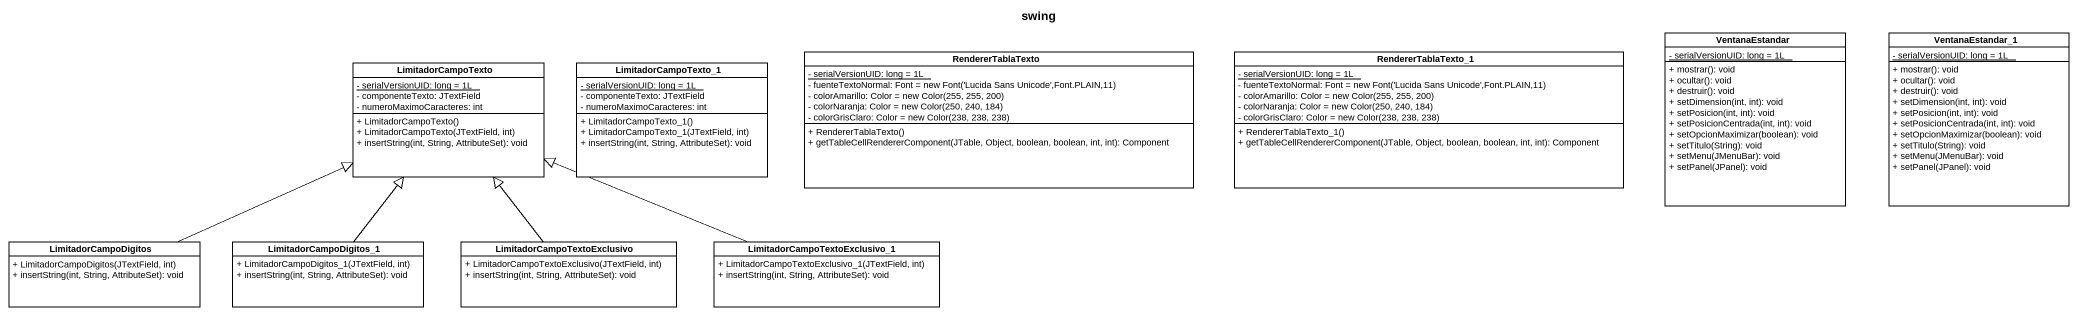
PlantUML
@startuml
title swing
hide circle
hide empty members
skinparam classAttributeIconSize 0
class RendererTablaTexto {
  {static} - serialVersionUID: long = 1L
  {field} - fuenteTextoNormal: Font = new Font('Lucida Sans Unicode',Font.PLAIN,11)
  {field} - colorAmarillo: Color = new Color(255, 255, 200)
  {field} - colorNaranja: Color = new Color(250, 240, 184)
  {field} - colorGrisClaro: Color = new Color(238, 238, 238)
  + RendererTablaTexto()
  + getTableCellRendererComponent(JTable, Object, boolean, boolean, int, int): Component
}
class RendererTablaTexto_1 {
  {static} - serialVersionUID: long = 1L
  {field} - fuenteTextoNormal: Font = new Font('Lucida Sans Unicode',Font.PLAIN,11)
  {field} - colorAmarillo: Color = new Color(255, 255, 200)
  {field} - colorNaranja: Color = new Color(250, 240, 184)
  {field} - colorGrisClaro: Color = new Color(238, 238, 238)
  + RendererTablaTexto_1()
  + getTableCellRendererComponent(JTable, Object, boolean, boolean, int, int): Component
}
class VentanaEstandar {
  {static} - serialVersionUID: long = 1L
  + mostrar(): void
  + ocultar(): void
  + destruir(): void
  + setDimension(int, int): void
  + setPosicion(int, int): void
  + setPosicionCentrada(int, int): void
  + setOpcionMaximizar(boolean): void
  + setTitulo(String): void
  + setMenu(JMenuBar): void
  + setPanel(JPanel): void
}
class VentanaEstandar_1 {
  {static} - serialVersionUID: long = 1L
  + mostrar(): void
  + ocultar(): void
  + destruir(): void
  + setDimension(int, int): void
  + setPosicion(int, int): void
  + setPosicionCentrada(int, int): void
  + setOpcionMaximizar(boolean): void
  + setTitulo(String): void
  + setMenu(JMenuBar): void
  + setPanel(JPanel): void
}
class LimitadorCampoTexto {
  {static} - serialVersionUID: long = 1L
  - componenteTexto: JTextField
  - numeroMaximoCaracteres: int
  + LimitadorCampoTexto()
  + LimitadorCampoTexto(JTextField, int)
  + insertString(int, String, AttributeSet): void
}
class LimitadorCampoTexto_1 {
  {static} - serialVersionUID: long = 1L
  - componenteTexto: JTextField
  - numeroMaximoCaracteres: int
  + LimitadorCampoTexto_1()
  + LimitadorCampoTexto_1(JTextField, int)
  + insertString(int, String, AttributeSet): void
}
class LimitadorCampoDigitos {
  + LimitadorCampoDigitos(JTextField, int)
  + insertString(int, String, AttributeSet): void
}
class LimitadorCampoDigitos_1 {
  + LimitadorCampoDigitos_1(JTextField, int)
  + insertString(int, String, AttributeSet): void
}
class LimitadorCampoTextoExclusivo {
  + LimitadorCampoTextoExclusivo(JTextField, int)
  + insertString(int, String, AttributeSet): void
}
class "LimitadorCampoTextoExclusivo_1" as LimitadorCampoTextoExclusivo_2 {
  + LimitadorCampoTextoExclusivo_1(JTextField, int)
  + insertString(int, String, AttributeSet): void
}
LimitadorCampoDigitos -right-|> LimitadorCampoTexto
LimitadorCampoDigitos_1 -up-|> LimitadorCampoTexto
LimitadorCampoTextoExclusivo -up-|> LimitadorCampoTexto
LimitadorCampoTextoExclusivo_2 -left-|> LimitadorCampoTexto
@enduml
